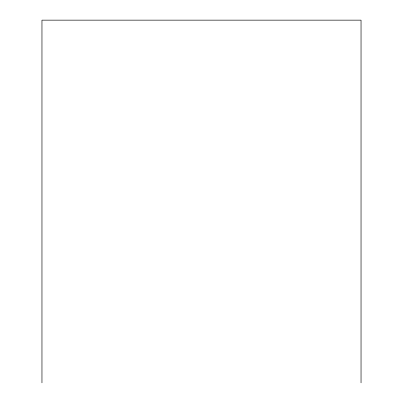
<?xml version="1.0" encoding="UTF-8"?>
<svg xmlns="http://www.w3.org/2000/svg" width="403" height="403" viewBox="0 0 403 403"><rect width="100%" height="100%" fill="white"/><g stroke="black" fill="none" stroke-linecap="round" stroke-linejoin="round"><path stroke-width="0.6" d="M361.038 382.85L361.038 20.15L41.962 20.15L41.962 382.85"/></g></svg>
